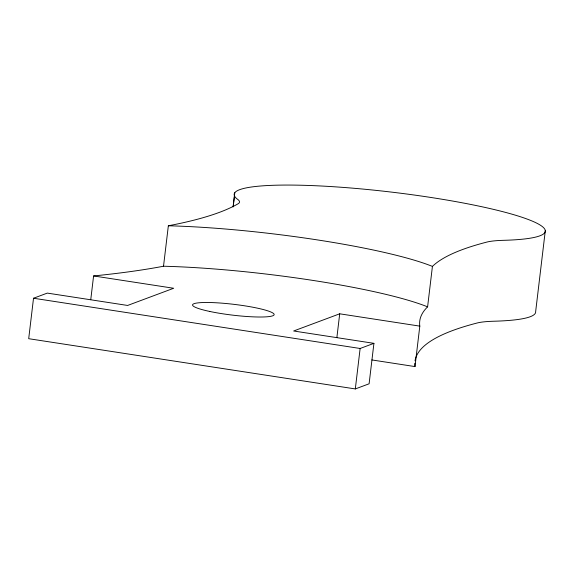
<?xml version="1.0" encoding="UTF-8"?>
<svg xmlns="http://www.w3.org/2000/svg" width="574" height="574" viewBox="0 0 574 574"><rect width="100%" height="100%" fill="white"/><g stroke="black" fill="none" stroke-linecap="round" stroke-linejoin="round"><path stroke-width="0.86" d="M93.591 275.943L173.692 288.263L127.607 305.454L47.312 293.099L33.522 298.243L28.7 338.696L355.313 388.935L369.104 383.791L373.925 343.338L293.63 330.99L339.708 313.806L419.809 326.125A1070.94 141.642 6.8 0 1 427.601 306.853L432.423 266.401L434.346 264.643A1070.933 141.642 6.8 0 1 486.888 242.07A82.197 10.87 6.8 0 1 503.85 240.312A156.659 20.721 6.8 0 0 430.794 197.449A156.659 20.721 6.8 0 0 237.679 199.372A82.197 10.87 6.8 0 1 238.059 203.792A1070.933 141.642 6.8 0 1 174.209 224.628L168.347 225.776L163.518 266.228A1070.94 141.642 6.8 0 1 93.591 275.943L90.757 299.685M233.101 206.956L234.802 192.728M233.18 206.525L234.45 195.856M336.881 337.548L339.708 313.806M355.313 388.935L360.135 348.483L373.925 343.338M371.859 359.941L414.988 366.578L419.809 326.125M545.3 230.726L535.65 311.632A156.659 20.721 6.8 0 1 494.207 321.218A82.197 10.87 6.8 0 0 477.245 322.975A1070.94 141.642 6.8 0 0 415.583 358.413M33.522 298.243L360.135 348.483M414.988 366.578A1070.94 141.642 6.8 0 1 414.801 363.263M415.031 360.816A1070.94 141.642 6.8 0 1 415.361 359.209M163.518 266.228A181.018 23.943 6.8 0 1 427.601 306.853M168.347 225.776A181.018 23.943 6.8 0 1 432.423 266.401M209.747 311.452A41.098 5.439 6.8 0 0 273.97 315.018A41.098 5.439 6.8 0 0 216.283 302.778A41.098 5.439 6.8 0 0 209.747 311.452"/></g></svg>
